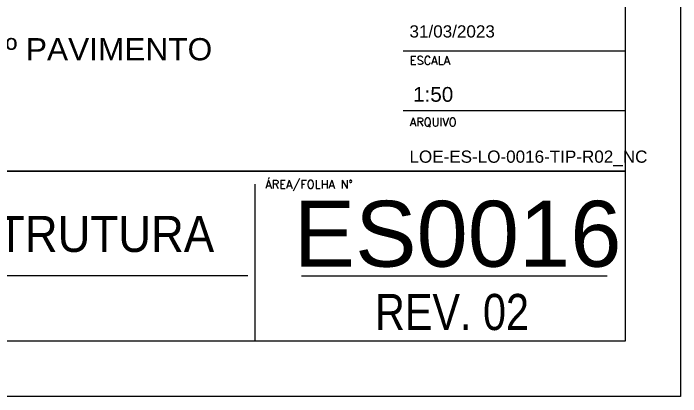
# Model space of a CAD drawing. Header units: millimetres. Extents: x -2368 to 4502, y -1988 to 2217.
# Drawn here: x 3901 to 4502, y -1988 to -1643 of the extents above; entities that cross this region are included whole.
import ezdxf

# ---------------------------------------------------------------- set-up
doc = ezdxf.new("R2010")
doc.units = ezdxf.units.MM
doc.header["$LTSCALE"] = 50
doc.layers.add('CARIMBO', color=7, linetype='Continuous')
doc.layers.add('F-MARGEM', color=1, linetype='Continuous')
doc.styles.add('AR-REF', font='arial.ttf')
doc.styles.add('CONT-TITULO', font='arial.ttf')
doc.styles.add('NFOLHA', font='ARIALN.TTF')
doc.styles.add('STYLE3', font='romans.shx')
doc.styles.add('TITULO DESENHO', font='arial.ttf', dxfattribs={"width": 1.02})

# ---------------------------------------------------------------- blocks, each defined once
blk = doc.blocks.new('A0-1L')
at = {"layer": 'F-MARGEM', "color": 2}
for p, q in [((137.4, 84.1), (137.4, 0)), ((137.4, 0), (0, 0))]:
    blk.add_line(p, q, dxfattribs=at)
blk.add_lwpolyline([(0, 84.1), (137.4, 84.1), (137.4, 0), (0, 0)], close=True, dxfattribs=at)
at = {"layer": 'F-MARGEM', "color": 7}
blk.add_lwpolyline([(2.5, 83.1), (136.4, 83.1), (136.4, 1), (2.5, 1)], close=True, dxfattribs=at)

msp = doc.modelspace()

# ---------------------------------------------------------------- linework, layer by layer
at = {"layer": 'CARIMBO', "color": 1}
for p, q in [((4251.72, -1676.23), (4451.72, -1676.23)), ((4251.72, -1730.04), (4451.72, -1730.04)), ((4118.48, -1937.99), (4118.48, -1796.47)), ((4111.84, -1879.11), (3608.35, -1879.11)), ((4160.08, -1879.11), (4435.47, -1879.11))]:
    msp.add_line(p, q, dxfattribs=at)
at = {"layer": 'CARIMBO', "color": 94}
msp.add_line((3601.72, -1784.79), (4451.72, -1784.79), dxfattribs=at)
at = {"layer": 'CARIMBO', "color": 6}
msp.add_line((4451.72, -1784.79), (3601.72, -1784.79), dxfattribs=at)

# ---------------------------------------------------------------- block references
at = {"layer": 'F-MARGEM', "xscale": 50, "yscale": 50, "zscale": 50}
msp.add_blockref('A0-1L', (-2368.28, -1987.99), dxfattribs=at)

# ---------------------------------------------------------------- texts
at = {"layer": 'CARIMBO', "color": 5}
for s, height, style, width, p in [('VÁLIDO DO 7º AO 20º PAVIMENTO', 20, 'TITULO DESENHO', 1.02, (3615.61, -1684.84)), ('ESTRUTURA', 32.5, 'NFOLHA', 1.1, (3831.4, -1857.57))]:
    msp.add_text(s, height=height, dxfattribs=dict(at, style=style, width=width)).set_placement(p)
at = {"layer": 'CARIMBO', "color": 2, "style": 'STYLE3'}
for s, p in [('ESCALA', (4257.81, -1688.68)), ('ARQUIVO', (4257.81, -1744.27)), ('ÁREA/FOLHA N°', (4127.64, -1800.38))]:
    msp.add_text(s, height=7.5, dxfattribs=at).set_placement(p)
at = {"layer": 'CARIMBO', "color": 3, "style": 'AR-REF'}
msp.add_text('LOE-ES-LO-0016-TIP-R02_NC', height=11, dxfattribs=at).set_placement((4257.45, -1777.16))
at = {"layer": 'CARIMBO', "color": 5}
for s, height, style, p in [('ES0016', 59.4, 'CONT-TITULO', (4153.17, -1870.86)), ('REV. 02', 32.5, 'NFOLHA', (4226.47, -1927.93))]:
    msp.add_text(s, height=height, dxfattribs=dict(at, style=style)).set_placement(p)
at = {"layer": 'CARIMBO', "color": 3, "attachment_point": 1, "style": 'AR-REF'}
for s, insert, char_height, width in [('{\\fArial Unicode MS|b0|i0|c0|p34;31/03/2023}', (4257.48, -1653.29), 11, 676.5286), ('1:50', (4260.73, -1708.89), 13.31, 818.5996)]:
    msp.add_mtext(s, dxfattribs=dict(at, insert=insert, char_height=char_height, width=width))

doc.saveas('drawing.dxf')
